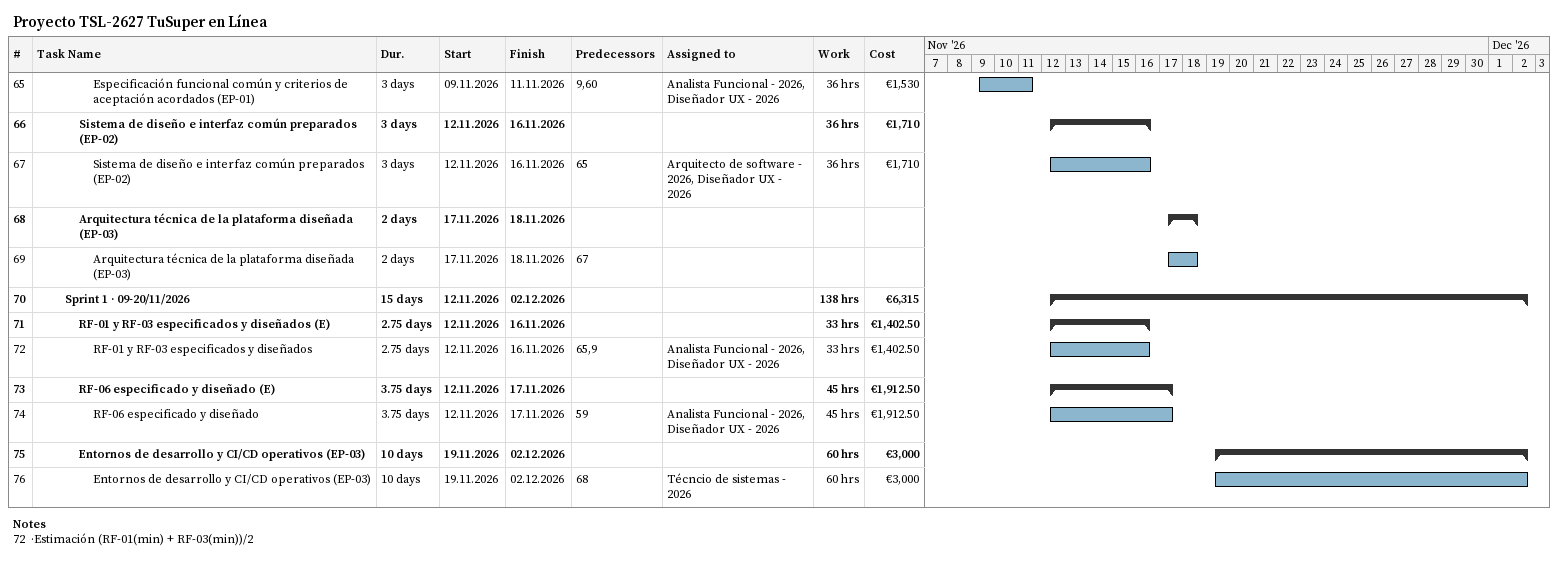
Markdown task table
Proyecto TSL-2627 TuSuper en Línea

| ID | Level | Task | Duration | Start | Finish | Predecessors | Resources | Work (h) | Cost (€) |
|---|---|---|---|---|---|---|---|---|---|
| 65 | 5 | Especificación funcional común y criterios de aceptación acordados (EP-01) | 3d | 2026-11-09 | 2026-11-11 | 9, 60 | Analista Funcional - 2026, Diseñador UX - 2026 | 36 | 1530 |
| 66 | 4 | **Sistema de diseño e interfaz común preparados (EP-02)** | 3d | 2026-11-12 | 2026-11-16 |  |  | 36 | 1710 |
| 67 | 5 | Sistema de diseño e interfaz común preparados (EP-02) | 3d | 2026-11-12 | 2026-11-16 | 65 | Arquitecto de software - 2026, Diseñador UX - 2026 | 36 | 1710 |
| 68 | 4 | **Arquitectura técnica de la plataforma diseñada (EP-03)** | 2d | 2026-11-17 | 2026-11-18 |  |  |  |  |
| 69 | 5 | Arquitectura técnica de la plataforma diseñada (EP-03) | 2d | 2026-11-17 | 2026-11-18 | 67 |  |  |  |
| 70 | 3 | **Sprint 1 · 09-20/11/2026** | 15d | 2026-11-12 | 2026-12-02 |  |  | 138 | 6315 |
| 71 | 4 | **RF-01 y RF-03 especificados y diseñados (E)** | 2.75d | 2026-11-12 | 2026-11-16 |  |  | 33 | 1402.50 |
| 72 | 5 | RF-01 y RF-03 especificados y diseñados | 2.75d | 2026-11-12 | 2026-11-16 | 65, 9 | Analista Funcional - 2026, Diseñador UX - 2026 | 33 | 1402.50 |
| 73 | 4 | **RF-06 especificado y diseñado (E)** | 3.75d | 2026-11-12 | 2026-11-17 |  |  | 45 | 1912.50 |
| 74 | 5 | RF-06 especificado y diseñado | 3.75d | 2026-11-12 | 2026-11-17 | 59 | Analista Funcional - 2026, Diseñador UX - 2026 | 45 | 1912.50 |
| 75 | 4 | **Entornos de desarrollo y CI/CD operativos (EP-03)** | 10d | 2026-11-19 | 2026-12-02 |  |  | 60 | 3000 |
| 76 | 5 | Entornos de desarrollo y CI/CD operativos (EP-03) | 10d | 2026-11-19 | 2026-12-02 | 68 | Técncio de sistemas - 2026 | 60 | 3000 |

Notes
- 72: ·Estimación (RF-01(min) + RF-03(min))/2
